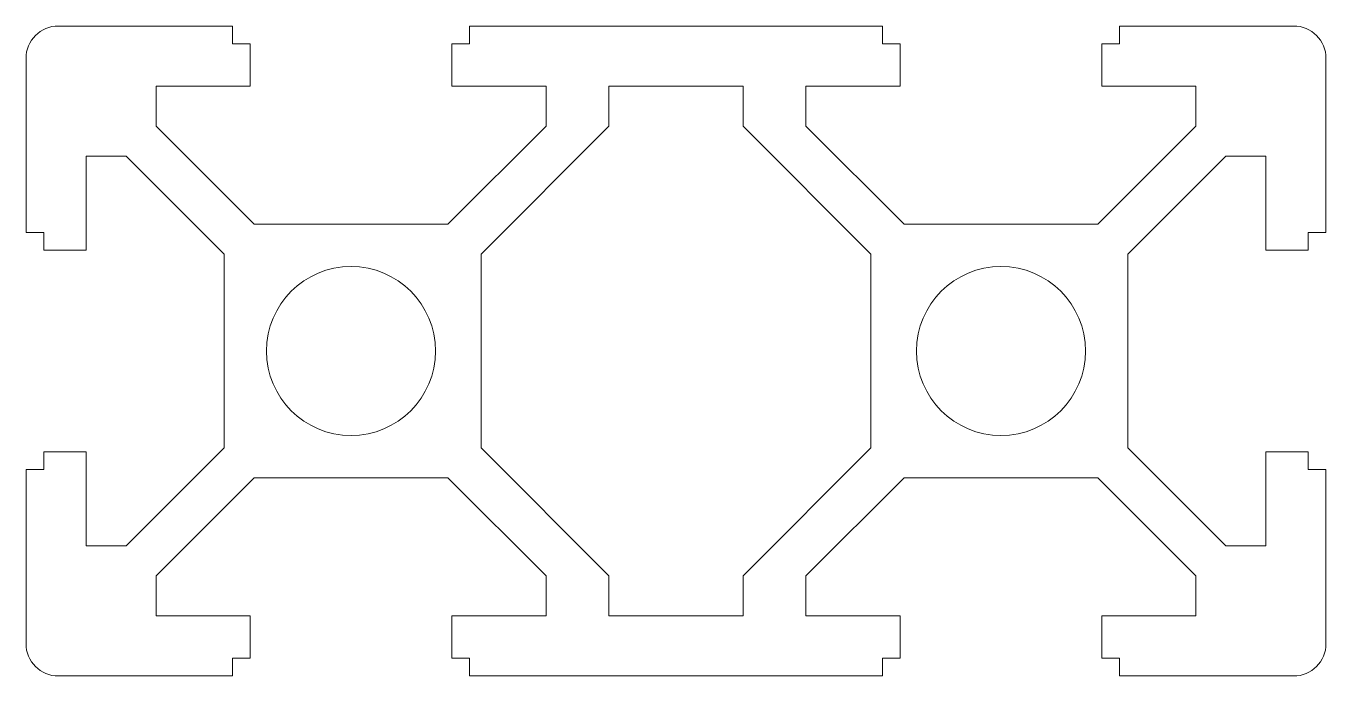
# Model space of a CAD drawing. Header units: millimetres. Extents: x -10 to 30, y -10 to 10.
import ezdxf

# ---------------------------------------------------------------- set-up
doc = ezdxf.new("R2010")
doc.units = ezdxf.units.MM

msp = doc.modelspace()

# ---------------------------------------------------------------- linework, layer by layer
at = {"color": 7, "linetype": 'Continuous', "lineweight": 15}
for p, q in [((-9, 10), (-3.65, 10)), ((-3.65, 10), (-3.65, 9.45)), ((3.65, 10), (16.35, 10)), ((3.65, 9.45), (3.65, 10)), ((16.35, 9.45), (16.35, 10)), ((29, 10), (23.65, 10)), ((23.65, 10), (23.65, 9.45)), ((-3.65, 9.45), (-3.1, 9.45)), ((-3.1, 9.45), (-3.1, 8.15)), ((3.1, 9.45), (3.65, 9.45)), ((3.1, 8.15), (3.1, 9.45)), ((16.9, 9.45), (16.35, 9.45)), ((16.9, 8.15), (16.9, 9.45)), ((23.65, 9.45), (23.1, 9.45)), ((23.1, 9.45), (23.1, 8.15)), ((-10, 3.65), (-10, 9)), ((30, 3.65), (30, 9)), ((-6, 6.919), (-6, 8.15)), ((-6, 8.15), (-3.1, 8.15)), ((6, 8.15), (3.1, 8.15)), ((6, 6.919), (6, 8.15)), ((7.938, 8.15), (7.938, 6.919)), ((12.062, 8.15), (7.938, 8.15)), ((12.062, 8.15), (12.062, 6.919)), ((14, 6.919), (14, 8.15)), ((14, 8.15), (16.9, 8.15)), ((26, 8.15), (23.1, 8.15)), ((26, 6.919), (26, 8.15)), ((-6, 6.919), (-2.981, 3.9)), ((2.981, 3.9), (6, 6.919)), ((7.938, 6.919), (4, 2.981)), ((12.062, 6.919), (16, 2.981)), ((17.019, 3.9), (14, 6.919)), ((26, 6.919), (22.981, 3.9)), ((-8.15, 6), (-8.15, 3.1)), ((-6.919, 6), (-8.15, 6)), ((-3.9, 2.981), (-6.919, 6)), ((23.9, 2.981), (26.919, 6)), ((26.919, 6), (28.15, 6)), ((28.15, 6), (28.15, 3.1)), ((-10, 3.65), (-9.45, 3.65)), ((-9.45, 3.65), (-9.45, 3.1)), ((-2.981, 3.9), (2.981, 3.9)), ((22.981, 3.9), (17.019, 3.9)), ((29.45, 3.65), (29.45, 3.1)), ((30, 3.65), (29.45, 3.65)), ((-8.15, 3.1), (-9.45, 3.1)), ((-3.9, -2.981), (-3.9, 2.981)), ((4, 2.981), (4, -2.981)), ((16, 2.981), (16, -2.981)), ((23.9, -2.981), (23.9, 2.981)), ((28.15, 3.1), (29.45, 3.1)), ((-8.15, -3.1), (-9.45, -3.1)), ((-9.45, -3.65), (-9.45, -3.1)), ((-8.15, -6), (-8.15, -3.1)), ((-3.9, -2.981), (-6.919, -6)), ((7.938, -6.919), (4, -2.981)), ((12.062, -6.919), (16, -2.981)), ((23.9, -2.981), (26.919, -6)), ((28.15, -3.1), (29.45, -3.1)), ((28.15, -6), (28.15, -3.1)), ((29.45, -3.65), (29.45, -3.1)), ((-10, -3.65), (-9.45, -3.65)), ((-10, -3.65), (-10, -9)), ((-6, -6.919), (-2.981, -3.9)), ((-2.981, -3.9), (2.981, -3.9)), ((2.981, -3.9), (6, -6.919)), ((17.019, -3.9), (14, -6.919)), ((22.981, -3.9), (17.019, -3.9)), ((26, -6.919), (22.981, -3.9)), ((30, -3.65), (29.45, -3.65)), ((30, -3.65), (30, -9)), ((-6.919, -6), (-8.15, -6)), ((26.919, -6), (28.15, -6)), ((-6, -6.919), (-6, -8.15)), ((6, -6.919), (6, -8.15)), ((7.938, -8.15), (7.938, -6.919)), ((12.062, -8.15), (12.062, -6.919)), ((14, -6.919), (14, -8.15)), ((26, -6.919), (26, -8.15)), ((-6, -8.15), (-3.1, -8.15)), ((-3.1, -9.45), (-3.1, -8.15)), ((6, -8.15), (3.1, -8.15)), ((3.1, -8.15), (3.1, -9.45)), ((12.062, -8.15), (7.938, -8.15)), ((14, -8.15), (16.9, -8.15)), ((16.9, -8.15), (16.9, -9.45)), ((26, -8.15), (23.1, -8.15)), ((23.1, -9.45), (23.1, -8.15)), ((-3.65, -10), (-3.65, -9.45)), ((-3.65, -9.45), (-3.1, -9.45)), ((3.1, -9.45), (3.65, -9.45)), ((3.65, -9.45), (3.65, -10)), ((16.35, -9.45), (16.35, -10)), ((16.9, -9.45), (16.35, -9.45)), ((23.65, -9.45), (23.1, -9.45)), ((23.65, -10), (23.65, -9.45)), ((-9, -10), (-3.65, -10)), ((3.65, -10), (16.35, -10)), ((29, -10), (23.65, -10))]:
    msp.add_line(p, q, dxfattribs=at)
for centre in [(0, 0), (20, 0)]:
    msp.add_circle(centre, 2.6, dxfattribs=at)
for centre, start, end in [((-9, 9), 90, 180), ((29, 9), 0, 90), ((-9, -9), 180, 270), ((29, -9), 270, 0)]:
    msp.add_arc(centre, 1, start, end, dxfattribs=at)

doc.saveas('drawing.dxf')
